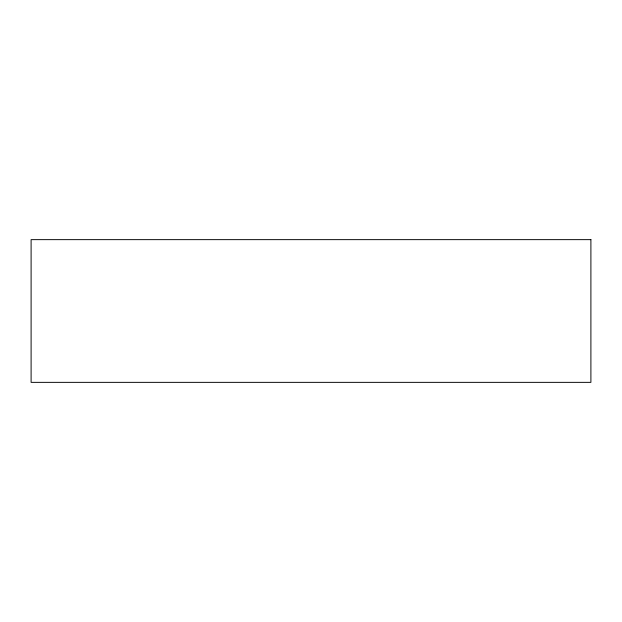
<?xml version="1.0" encoding="UTF-8"?>
<svg xmlns="http://www.w3.org/2000/svg" width="622" height="622" viewBox="0 0 622 622"><rect width="100%" height="100%" fill="white"/><g stroke="black" fill="none" stroke-linecap="round" stroke-linejoin="round"><path stroke-width="0.93" d="M590.9 239.641L31.1 239.641L31.1 382.359L590.9 382.359L590.9 239.641"/></g></svg>
